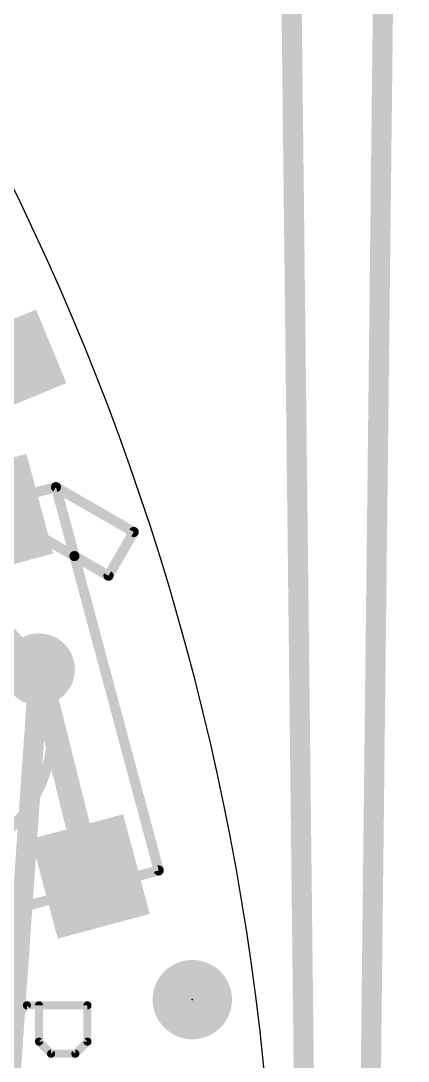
# Model space of a CAD drawing. Extents: x -33.4 to 34.4, y -34.2 to 33.7.
# Drawn here: x 29.54 to 34.42, y 3.39 to 16.5 of the extents above; entities that cross this region are included whole.
import ezdxf

# ---------------------------------------------------------------- set-up
doc = ezdxf.new("R2010")
doc.units = 0
for name, color, linetype in [('1', 22, 'CONTINUOUS'), ('16', 175, 'CONTINUOUS'), ('18', 82, 'CONTINUOUS'), ('20', 7, 'CONTINUOUS'), ('21', 2, 'CONTINUOUS'), ('22', 6, 'CONTINUOUS'), ('23', 7, 'CONTINUOUS')]:
    doc.layers.add(name, color=color, linetype=linetype)

# ---------------------------------------------------------------- blocks, each defined once
blk = doc.blocks.new('RECT')
blk.add_solid([(-0.5, -0.5), (0.5, -0.5), (-0.5, 0.5), (0.5, 0.5)])
blk = doc.blocks.new('PIE')
at = {"const_width": 0.5}
blk.add_lwpolyline([(0, -0.25, 1), (0, 0.25, 1), (0, -0.25)], format="xyb", dxfattribs=at)
blk = doc.blocks.new('ROUNDV')
at = {"const_width": 0.5}
blk.add_lwpolyline([(0, -0.25, 1), (0, 0.25, 1), (0, -0.25)], format="xyb", dxfattribs=at)

msp = doc.modelspace()

# ---------------------------------------------------------------- linework, layer by layer
at = {"layer": '1'}
for points, const_width in [([(33.528, -34.036), (32.766, 32.766)], 0.254), ([(29.7678, 8.3254), (30.4166, 5.7172)], 0.3048)]:
    msp.add_lwpolyline(points, dxfattribs=dict(at, const_width=const_width))
at = {"layer": '1', "const_width": 0.1524}
for points in [[(29.8417, 8.3438, 1), (29.6938, 8.307)], [(30.3426, 5.6988, 1), (30.4905, 5.7356)]]:
    msp.add_lwpolyline(points, format="xyb", dxfattribs=at)
at = {"layer": '16', "const_width": 0.254}
for points in [[(33.528, -33.782), (34.29, 33.528)], [(29.7678, 8.3254), (29.2082, 0.3185)]]:
    msp.add_lwpolyline(points, dxfattribs=at)
at = {"layer": '16', "const_width": 0.127}
msp.add_lwpolyline([(29.8311, 8.3209, 1), (29.7044, 8.3298)], format="xyb", dxfattribs=at)
at = {"layer": '20'}
msp.add_arc((0, 0), 32.766, 0, 90, dxfattribs=at)
at = {"layer": '21', "const_width": 0.127}
for points in [[(29.113, 10.389), (29.9823, 10.6219)], [(29.9823, 10.6219), (30.2153, 9.7526)], [(30.9621, 10.0562), (29.9823, 10.6219)], [(29.113, 10.389), (30.2153, 9.7526)], [(30.6439, 9.5051), (30.9621, 10.0562)], [(30.2153, 9.7526), (31.2764, 5.7923)], [(30.2153, 9.7526), (30.6439, 9.5051)], [(31.2764, 5.7923), (26.4468, 4.4982)]]:
    msp.add_lwpolyline(points, dxfattribs=at)
at = {"layer": '21'}
for points, const_width in [([(30.013, 10.6301, 1), (29.9517, 10.6137)], 0.0635), ([(29.9982, 10.6494, 1), (29.9665, 10.5944)], 0.0635), ([(29.9906, 10.5912, 1), (29.9741, 10.6526)], 0.0635), ([(30.9896, 10.0404, 1), (30.9346, 10.0721)], 0.0635), ([(30.9463, 10.0287, 1), (30.978, 10.0837)], 0.0635), ([(30.2459, 9.7608, 1), (30.1846, 9.7444)], 0.0635), ([(30.2312, 9.7801, 1), (30.1994, 9.7251)], 0.0635), ([(30.1846, 9.7444, 1), (30.2459, 9.7608)], 0.0635), ([(30.1994, 9.7251, 1), (30.2312, 9.7801)], 0.0635), ([(30.6164, 9.521, 1), (30.6714, 9.4892)], 0.0635), ([(30.6281, 9.4776, 1), (30.6598, 9.5326)], 0.0635), ([(28.2146, 5.8396, 1), (28.2146, 9.2805, 1), (28.2146, 5.8396)], 0.127), ([(31.2458, 5.7841, 1), (31.3071, 5.8005)], 0.0635), ([(31.2847, 5.7616, 1), (31.2682, 5.823)], 0.0635)]:
    msp.add_lwpolyline(points, format="xyb", dxfattribs=dict(at, const_width=const_width))
at = {"layer": '22', "const_width": 0.1016}
for points in [[(29.4637, 3.9411), (29.6163, 4.0936)], [(29.6163, 4.0936), (30.3789, 4.0936)], [(29.7688, 3.636), (29.7688, 4.0936)], [(30.3789, 4.0936), (30.3789, 3.636)], [(29.9213, 3.4835), (29.7688, 3.636)], [(30.3789, 3.636), (30.2264, 3.4835)], [(30.2264, 3.4835), (29.9213, 3.4835)]]:
    msp.add_lwpolyline(points, dxfattribs=at)
at = {"layer": '22', "const_width": 0.0508}
for points in [[(29.6163, 4.119, 1), (29.6163, 4.0682)], [(29.6342, 4.0757, 1), (29.5983, 4.1116)], [(29.7942, 4.0936, 1), (29.7434, 4.0936)], [(30.4043, 4.0936, 1), (30.3535, 4.0936)], [(30.3789, 4.0682, 1), (30.3789, 4.119)], [(29.7868, 3.654, 1), (29.7508, 3.6181)], [(30.3969, 3.6181, 1), (30.361, 3.654)], [(29.7434, 3.636, 1), (29.7942, 3.636)], [(30.3535, 3.636, 1), (30.4043, 3.636)], [(29.9213, 3.5089, 1), (29.9213, 3.4581)], [(29.9034, 3.4655, 1), (29.9393, 3.5015)], [(30.2084, 3.5015, 1), (30.2444, 3.4655)], [(30.2264, 3.4581, 1), (30.2264, 3.5089)]]:
    msp.add_lwpolyline(points, format="xyb", dxfattribs=at)
at = {"layer": '23'}
msp.add_point((31.6992, 4.1656), dxfattribs=at)

# ---------------------------------------------------------------- block references
at = {"layer": '1', "xscale": 1.1, "rotation": 22.5}
msp.add_blockref('RECT', (29.4144, 12.1838), dxfattribs=at)
at = {"layer": '1', "xscale": 1.3, "yscale": 1.2, "rotation": 105}
for p in [(29.2001, 10.257), (30.4166, 5.7172)]:
    msp.add_blockref('RECT', p, dxfattribs=at)
at = {"layer": '1'}
msp.add_blockref('PIE', (31.6992, 4.1656), dxfattribs=at)
at = {"layer": '18', "xscale": 0.9064, "yscale": 0.9064}
msp.add_blockref('ROUNDV', (29.7678, 8.3254), dxfattribs=at)
msp.add_blockref('ROUNDV', (29.7678, 8.3254), dxfattribs=at)

doc.saveas('drawing.dxf')
